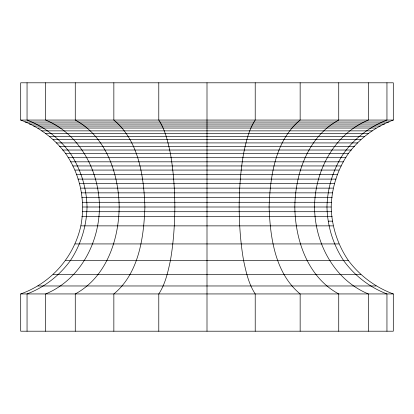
<?xml version="1.0" encoding="UTF-8"?>
<svg xmlns="http://www.w3.org/2000/svg" width="414" height="414" viewBox="0 0 414 414"><rect width="100%" height="100%" fill="white"/><g stroke="black" fill="none" stroke-linecap="round" stroke-linejoin="round"><path stroke-width="0.62" d="M80.844 225.868C85.708 200.873 80.181 174.511 65.681 153.578C54.229 138.297 38.621 126.663 20.7 120.06L20.7 82.8L393.3 82.8L393.3 120.06C375.379 126.663 359.771 138.297 348.319 153.578C337.576 169.367 331.635 187.909 331.2 207C331.635 226.091 337.576 244.633 348.319 260.422C359.771 275.703 375.379 287.337 393.3 293.94L393.3 331.2L20.7 331.2L20.7 293.94C51.031 283.14 73.863 257.296 80.844 225.868L333.156 225.868M20.7 120.06L393.3 120.06M25.006 122.052L388.994 122.052M29.306 124.045L384.694 124.045M33.612 126.037L380.388 126.037M37.912 128.029L376.088 128.029M41.716 130.865L372.284 130.865M45.519 133.696L368.481 133.696M49.318 136.532L364.682 136.532M53.121 139.363L360.879 139.363M56.263 142.918L357.737 142.918M59.399 146.473L354.601 146.473M62.54 150.023L351.46 150.023M65.681 153.578L348.319 153.578M68.025 157.703L345.975 157.703M70.37 161.822L343.63 161.822M72.709 165.947L341.291 165.947M75.053 170.071L338.947 170.071M76.502 174.584L337.498 174.584M77.946 179.102L336.054 179.102M79.395 183.619L334.605 183.619M80.844 188.132L333.156 188.132M81.33 192.852L332.67 192.852M81.822 197.566L332.178 197.566M82.308 202.286L331.692 202.286M82.8 207L331.2 207M82.308 211.714L331.692 211.714M81.822 216.434L332.178 216.434M328.385 221.148L332.67 221.148M75.053 243.929L338.947 243.929M65.681 260.422L348.319 260.422M53.121 274.637L360.879 274.637M37.912 285.971L376.088 285.971M20.7 293.94L393.3 293.94M386.95 82.8L386.95 120.06C369.479 126.725 354.456 138.447 343.506 153.578C333.063 169.476 327.391 187.992 326.967 207C327.391 226.008 333.063 244.524 343.506 260.422C354.456 275.553 369.479 287.275 386.95 293.94L386.95 331.2M368.341 82.8L368.341 120.06C334.093 134.188 314.728 171.029 314.562 207C314.728 242.971 334.093 279.812 368.341 293.94L368.341 331.2M338.735 82.8L338.735 120.06C307.845 136.687 295.234 173.714 294.825 207C295.234 240.286 307.845 277.313 338.735 293.94L338.735 331.2M300.15 82.8L300.15 120.06C275.113 140.724 270.151 176.457 269.1 207C270.151 237.543 275.113 273.276 300.15 293.94L300.15 331.2M255.215 82.8L255.215 120.06C248.623 130.105 246.051 141.997 243.577 153.578C240.508 171.22 239.287 189.11 239.147 207C239.287 224.89 240.508 242.78 243.577 260.422C246.051 272.003 248.623 283.895 255.215 293.94L255.215 331.2M207 82.8L207 331.2M158.785 82.8L158.785 120.06C165.377 130.105 167.949 141.997 170.423 153.578C173.492 171.22 174.713 189.11 174.853 207C174.713 224.89 173.492 242.78 170.423 260.422C167.949 272.003 165.377 283.895 158.785 293.94L158.785 331.2M113.85 82.8L113.85 120.06C138.887 140.724 143.849 176.457 144.9 207C143.849 237.543 138.887 273.276 113.85 293.94L113.85 331.2M75.265 82.8L75.265 120.06C106.155 136.687 118.766 173.714 119.175 207C118.766 240.286 106.155 277.313 75.265 293.94L75.265 331.2M45.659 82.8L45.659 120.06C79.907 134.188 99.272 171.029 99.438 207C99.272 242.971 79.907 279.812 45.659 293.94L45.659 331.2M27.05 82.8L27.05 120.06C44.521 126.725 59.544 138.447 70.494 153.578C80.937 169.476 86.609 187.992 87.033 207C86.609 226.008 80.937 244.524 70.494 260.422C59.544 275.553 44.521 287.275 27.05 293.94L27.05 331.2"/></g></svg>
